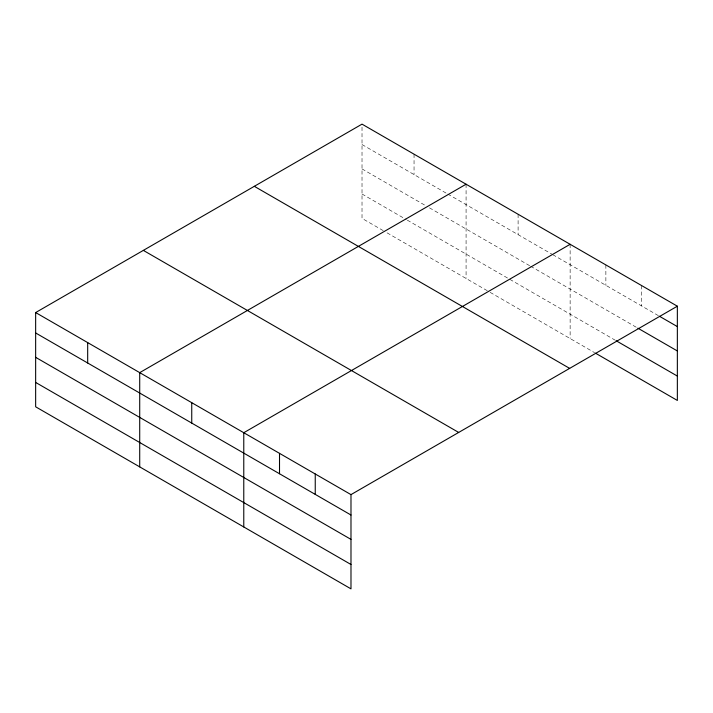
<?xml version="1.0" encoding="UTF-8"?>
<svg xmlns="http://www.w3.org/2000/svg" width="713" height="713" viewBox="0 0 713 713"><rect width="100%" height="100%" fill="white"/><g stroke="black" fill="none" stroke-linecap="round" stroke-linejoin="round"><path stroke-width="0.53" stroke-dasharray="3.56 2.67" d="M383.211 230.62L362.017 218.383L362.017 124.142M362.017 144.534L446.801 193.49M447.764 194.043L551.826 254.122M552.789 254.675L658.545 315.734M362.017 168.901L425.608 205.62M429.458 207.839L529.67 265.699M530.632 266.252L636.914 327.615M362.017 194.007L406.339 219.595M407.301 220.157L615.274 340.235M387.07 232.839L489.198 291.813M490.161 292.366L594.589 352.659M641.611 285.565L641.611 305.957M605.872 264.933L605.872 285.325M570.133 244.301L570.133 338.541M518.101 214.256L518.101 234.648M466.079 184.221L466.079 278.462M414.048 154.177L414.048 174.578"/><path stroke-width="1.07" d="M595.524 353.193L677.35 400.439L677.35 306.198L362.017 124.142L35.65 312.561L35.65 406.802L350.983 588.858L350.983 494.617L35.65 312.561M466.079 184.221L139.712 372.641L139.712 466.881M570.133 244.301L243.775 432.72L243.775 526.96M350.983 494.617L677.35 306.198M659.48 316.278L677.35 326.59M637.85 328.158L677.35 350.956M616.219 340.778L677.35 376.072M254.318 186.316L569.651 368.38M143.349 250.388L458.682 432.443M35.65 332.962L350.983 515.018M35.65 357.329L350.983 539.385M35.65 382.435L350.983 564.491M315.244 473.985L315.244 494.385M279.514 453.352L279.514 473.753M191.744 402.685L191.744 423.076M87.681 342.605L87.681 362.997"/></g></svg>
